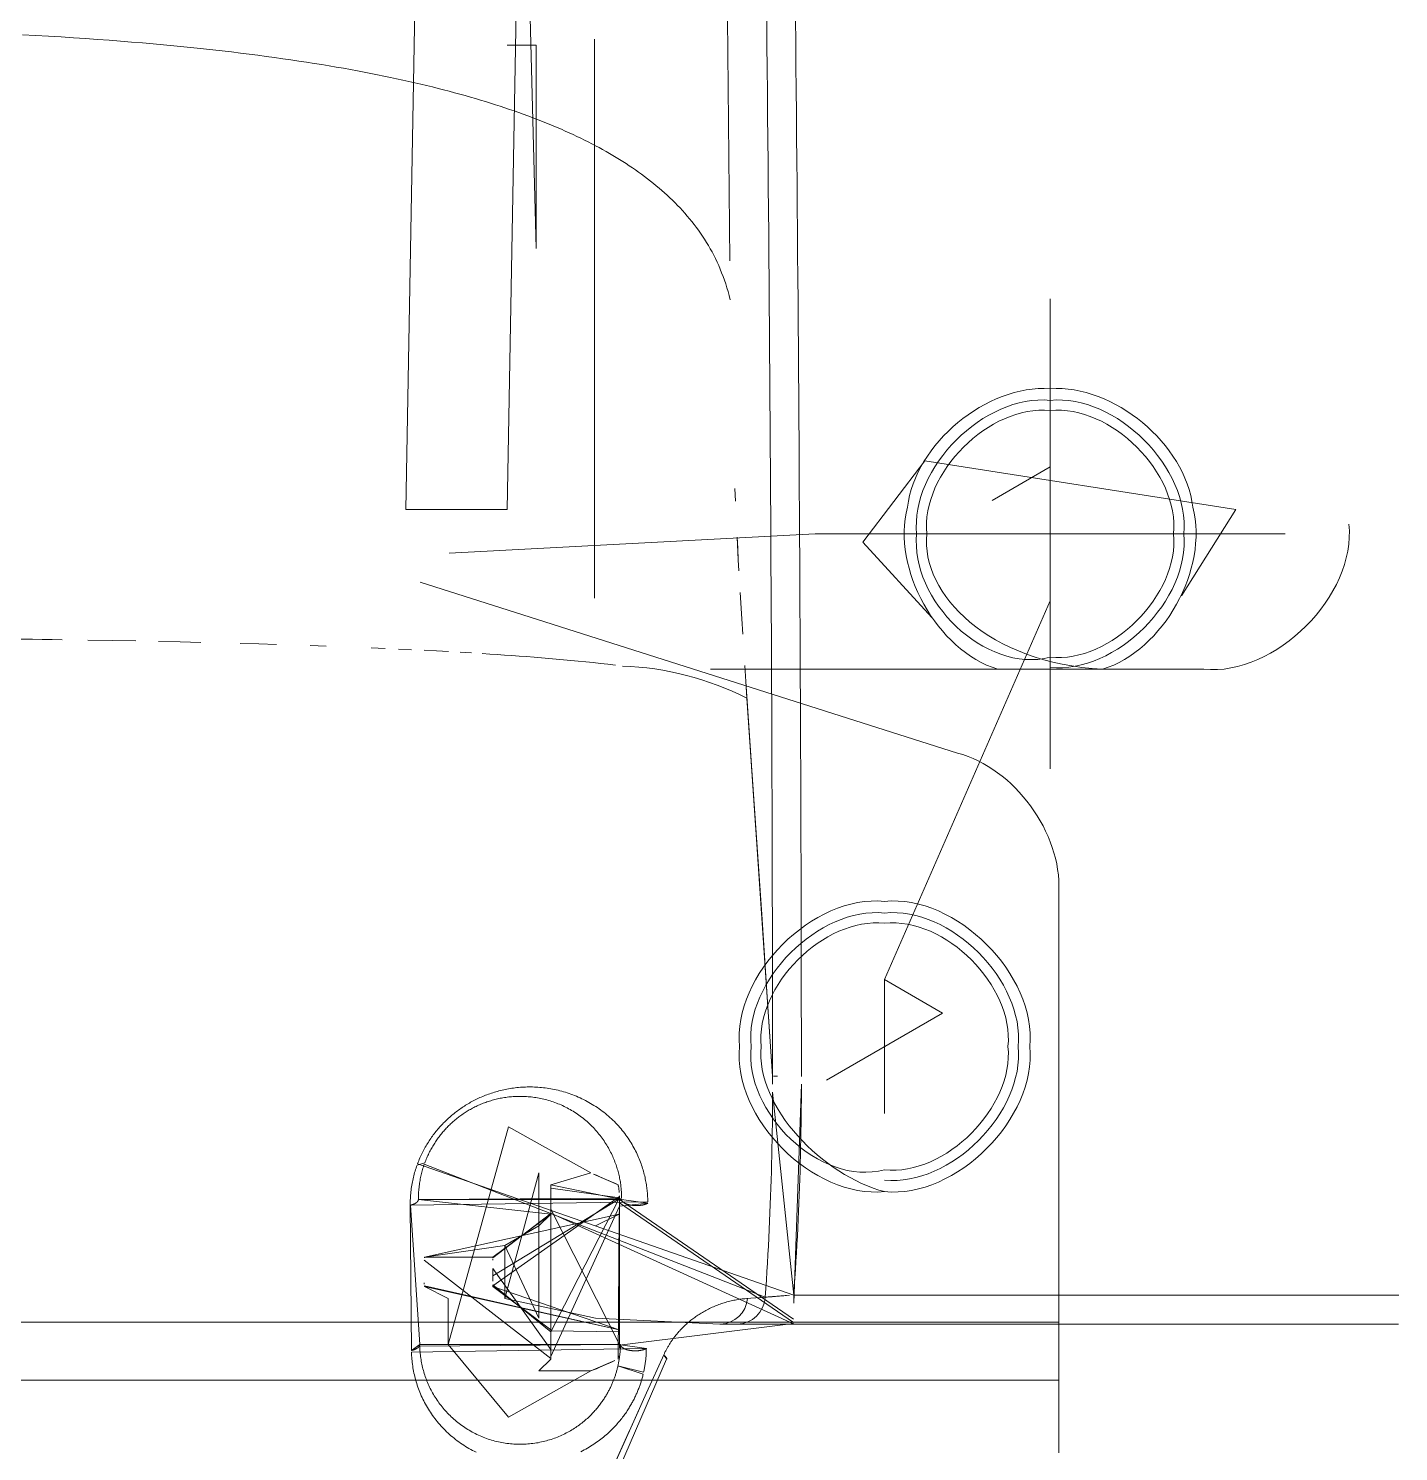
# Model space of a CAD drawing. Header units: millimetres. Extents: x 521 to 148073, y -17811 to 32040.
# Drawn here: x 66013.9 to 66062.9, y 20446.2 to 20497.1 of the extents above; entities that cross this region are included whole.
import ezdxf

# ---------------------------------------------------------------- set-up
doc = ezdxf.new("R2010")
doc.units = ezdxf.units.MM
doc.layers.add('Datové rozvody', color=6, linetype='Continuous')
doc.layers.add('PDF_Geometrie', color=7, linetype='Continuous', true_color=0xbdbdbd)

# ---------------------------------------------------------------- blocks, each defined once
blk = doc.blocks.new('projektor')
at = {"layer": 'PDF_Geometrie', "lineweight": 13}
for points in [[(86098.853, 15132.069), (86098.853, 15110.983)], [(86099.871, 15132.062), (86099.871, 15108.41), (86099.658, 15104.08), (86098.97, 15100.91)], [(86072.328, 15119.921), (86072.328, 15128.115), (86072.328, 15111.728), (86072.997, 15098.977)], [(86075.246, 15115.792), (86072.612, 15113.395), (86069.779, 15115.553), (86071.475, 15126.397), (86074.485, 15124.495)], [(86077.043, 15108.082), (86077.043, 15125.277)], [(86072.328, 15119.921), (86064.134, 15119.921), (86080.52, 15119.921)], [(86071.159, 15117.897), (86069.991, 15119.921), (86074.664, 15119.921), (86087.857, 15114.151), (86092.529, 15114.151)], [(86084.787, 15120.22), (86104.355, 15120.22)], [(86099.803, 15120.22), (86099.803, 15077.735), (86099.803, 15033.227)], [(86101.825, 15120.22), (86101.825, 15033.227)], [(86079.968, 15116.696), (86074.008, 15097.966)], [(86087.857, 15114.151), (86089.025, 15116.174), (86091.361, 15112.127)], [(86095.646, 15104.909), (86095.521, 15104.909), (86099.698, 15110.981)], [(86095.752, 15104.908), (86095.646, 15104.909), (86099.809, 15110.98)], [(86099.841, 15110.98), (86099.854, 15110.979), (86095.997, 15102.515), (86101.055, 15102.515)], [(86100.629, 15104.909), (86100.604, 15104.909), (86099.841, 15110.98)], [(86098.911, 15110.227), (86098.922, 15110.093)], [(86098.929, 15110.005), (86098.931, 15109.988), (86098.977, 15109.329), (86098.981, 15109.282), (86098.985, 15109.234), (86098.99, 15109.187), (86098.997, 15109.139), (86099.003, 15109.091), (86099.01, 15109.043), (86099.019, 15108.994), (86099.028, 15108.946), (86099.037, 15108.898), (86099.047, 15108.85), (86099.058, 15108.801), (86099.07, 15108.752), (86099.082, 15108.704), (86099.096, 15108.656), (86099.109, 15108.608), (86099.123, 15108.559), (86099.138, 15108.511), (86099.154, 15108.464), (86099.171, 15108.416), (86099.188, 15108.37), (86099.205, 15108.323), (86099.223, 15108.277), (86099.241, 15108.231), (86099.262, 15108.187), (86099.281, 15108.141), (86099.302, 15108.096), (86099.323, 15108.052), (86099.345, 15108.009), (86099.366, 15107.966), (86099.389, 15107.923), (86099.411, 15107.881), (86099.435, 15107.841), (86099.458, 15107.8), (86099.483, 15107.76), (86099.507, 15107.721), (86099.531, 15107.683), (86099.555, 15107.645), (86099.58, 15107.608), (86099.606, 15107.571), (86099.631, 15107.536), (86099.657, 15107.501), (86099.682, 15107.466), (86099.708, 15107.433), (86099.734, 15107.4), (86099.76, 15107.368), (86099.786, 15107.336), (86099.812, 15107.306), (86099.838, 15107.275), (86099.864, 15107.246), (86099.891, 15107.217), (86099.916, 15107.189), (86099.943, 15107.161), (86099.969, 15107.134), (86099.996, 15107.107), (86100.022, 15107.082), (86100.049, 15107.056), (86100.075, 15107.031), (86100.101, 15107.008), (86100.127, 15106.983), (86100.154, 15106.96), (86100.18, 15106.937), (86100.207, 15106.915), (86100.233, 15106.894), (86100.258, 15106.872), (86100.284, 15106.852), (86100.31, 15106.833), (86100.336, 15106.812), (86100.361, 15106.794), (86100.386, 15106.775), (86100.412, 15106.757), (86100.437, 15106.739), (86100.463, 15106.722), (86100.487, 15106.705), (86100.512, 15106.689), (86100.537, 15106.673), (86100.561, 15106.658), (86100.585, 15106.642), (86100.61, 15106.627), (86100.634, 15106.613), (86100.658, 15106.599), (86100.682, 15106.584), (86100.707, 15106.571), (86100.731, 15106.558), (86100.754, 15106.545), (86100.779, 15106.533), (86100.803, 15106.52), (86100.826, 15106.508), (86100.85, 15106.496), (86100.874, 15106.485), (86100.897, 15106.474), (86100.92, 15106.462)], [(86078.054, 15109.351), (86082.646, 15109.667)], [(86051.928, 15108.655), (86062.816, 15108.756)], [(86054.93, 15084.101), (86054.955, 15084.561), (86054.981, 15085.012), (86055.008, 15085.451), (86055.035, 15085.882), (86055.064, 15086.303), (86055.093, 15086.716), (86055.122, 15087.121), (86055.153, 15087.517), (86055.184, 15087.905), (86055.217, 15088.285), (86055.249, 15088.657), (86055.282, 15089.023), (86055.317, 15089.38), (86055.351, 15089.731), (86055.386, 15090.073), (86055.422, 15090.411), (86055.457, 15090.742), (86055.495, 15091.065), (86055.531, 15091.384), (86055.569, 15091.697), (86055.607, 15092.003), (86055.646, 15092.304), (86055.685, 15092.6), (86055.725, 15092.89), (86055.765, 15093.176), (86055.805, 15093.457), (86055.847, 15093.732), (86055.888, 15094.003), (86055.93, 15094.269), (86055.973, 15094.531), (86056.015, 15094.788), (86056.058, 15095.041), (86056.101, 15095.29), (86056.146, 15095.534), (86056.19, 15095.775), (86056.235, 15096.012), (86056.279, 15096.245), (86056.325, 15096.475), (86056.37, 15096.701), (86056.418, 15096.924), (86056.463, 15097.142), (86056.51, 15097.358), (86056.558, 15097.571), (86056.605, 15097.78), (86056.654, 15097.987), (86056.703, 15098.189), (86056.751, 15098.389), (86056.8, 15098.587), (86056.85, 15098.781), (86056.9, 15098.973), (86056.95, 15099.163), (86057.001, 15099.349), (86057.052, 15099.533), (86057.104, 15099.714), (86057.156, 15099.893), (86057.209, 15100.07), (86057.261, 15100.244), (86057.314, 15100.416), (86057.368, 15100.586), (86057.423, 15100.753), (86057.477, 15100.918), (86057.531, 15101.081), (86057.587, 15101.242), (86057.642, 15101.4), (86057.698, 15101.557), (86057.755, 15101.713), (86057.813, 15101.865), (86057.87, 15102.016), (86057.928, 15102.165), (86057.987, 15102.312), (86058.046, 15102.457), (86058.106, 15102.601), (86058.166, 15102.743), (86058.226, 15102.884), (86058.287, 15103.022), (86058.349, 15103.159), (86058.412, 15103.295), (86058.475, 15103.428), (86058.538, 15103.56), (86058.602, 15103.69), (86058.667, 15103.82), (86058.732, 15103.947), (86058.798, 15104.073), (86058.865, 15104.197), (86058.932, 15104.32), (86059.001, 15104.442), (86059.069, 15104.561), (86059.137, 15104.68), (86059.208, 15104.797), (86059.279, 15104.913), (86059.35, 15105.027), (86059.423, 15105.14), (86059.495, 15105.251), (86059.569, 15105.361), (86059.643, 15105.47), (86059.719, 15105.576), (86059.795, 15105.682), (86059.872, 15105.787), (86059.951, 15105.89), (86060.029, 15105.991), (86060.11, 15106.092), (86060.191, 15106.192), (86060.273, 15106.289), (86060.357, 15106.385), (86060.441, 15106.481), (86060.526, 15106.574), (86060.612, 15106.667), (86060.699, 15106.757), (86060.789, 15106.847), (86060.878, 15106.935), (86060.969, 15107.022), (86061.061, 15107.106), (86061.155, 15107.191), (86061.25, 15107.272), (86061.346, 15107.353), (86061.443, 15107.432), (86061.542, 15107.51), (86061.642, 15107.585), (86061.744, 15107.66), (86061.847, 15107.733), (86061.952, 15107.804), (86062.059, 15107.873), (86062.167, 15107.941), (86062.276, 15108.008), (86062.388, 15108.073), (86062.502, 15108.135), (86062.617, 15108.196), (86062.734, 15108.255), (86062.853, 15108.312), (86062.974, 15108.368), (86063.097, 15108.421), (86063.223, 15108.471), (86063.351, 15108.52), (86063.48, 15108.567), (86063.612, 15108.612), (86063.746, 15108.655), (86063.883, 15108.694), (86064.022, 15108.732), (86064.164, 15108.766)], [(86070.749, 15108.932), (86071.184, 15108.952)], [(86101.09, 15106.554), (86124.852, 15096.263), (86123.688, 15096.241), (86122.547, 15096.749), (86120.878, 15097.493), (86119.256, 15098.218), (86117.679, 15098.922), (86114.687, 15100.263), (86113.296, 15100.888), (86111.576, 15101.661), (86110.39, 15102.195), (86110.012, 15102.365), (86102.89, 15105.575), (86108.252, 15103.157), (86103.555, 15105.276), (86107.288, 15103.592), (86106.982, 15103.73), (86105.017, 15104.616), (86105.278, 15104.498)], [(86100.92, 15106.462), (86102.266, 15105.857), (86104.262, 15104.957)], [(86095.859, 15102.516), (86095.936, 15102.516), (86100.994, 15102.516), (86095.752, 15104.908), (86095.654, 15105.895)], [(86104.314, 15103.565), (86104.284, 15103.623), (86104.254, 15103.681), (86104.222, 15103.738), (86104.19, 15103.795), (86104.158, 15103.85), (86104.125, 15103.905), (86104.091, 15103.958), (86104.057, 15104.011), (86104.022, 15104.063), (86103.987, 15104.114), (86103.951, 15104.163), (86103.915, 15104.213), (86103.878, 15104.261), (86103.84, 15104.308), (86103.804, 15104.355), (86103.765, 15104.399), (86103.728, 15104.444), (86103.689, 15104.488), (86103.651, 15104.531), (86103.612, 15104.572), (86103.572, 15104.613), (86103.533, 15104.653), (86103.494, 15104.691), (86103.455, 15104.729), (86103.417, 15104.766), (86103.378, 15104.801), (86103.34, 15104.835), (86103.301, 15104.868), (86103.264, 15104.9), (86103.226, 15104.931), (86103.188, 15104.962), (86103.151, 15104.991), (86103.114, 15105.02), (86103.077, 15105.047), (86103.04, 15105.075), (86103.003, 15105.1), (86102.968, 15105.126), (86102.932, 15105.151), (86102.895, 15105.175), (86102.86, 15105.198), (86102.825, 15105.221), (86102.79, 15105.243), (86102.755, 15105.264), (86102.719, 15105.285), (86102.685, 15105.306), (86102.651, 15105.325), (86102.616, 15105.344), (86102.582, 15105.363), (86102.548, 15105.381), (86102.513, 15105.399), (86102.48, 15105.417), (86102.446, 15105.433), (86102.412, 15105.449), (86102.379, 15105.465), (86102.346, 15105.481), (86102.312, 15105.496), (86102.28, 15105.511), (86102.246, 15105.525), (86102.212, 15105.54), (86102.18, 15105.553), (86102.146, 15105.566), (86102.113, 15105.579), (86102.081, 15105.592), (86102.047, 15105.604), (86102.015, 15105.616), (86101.981, 15105.627), (86101.947, 15105.638), (86101.914, 15105.65), (86101.881, 15105.661), (86101.848, 15105.671), (86101.815, 15105.681), (86101.781, 15105.691), (86101.748, 15105.7), (86101.713, 15105.71), (86101.68, 15105.719), (86101.646, 15105.728), (86101.612, 15105.736), (86101.327, 15104.856), (86101.297, 15104.862), (86101.267, 15104.869), (86101.236, 15104.875), (86101.206, 15104.881), (86101.175, 15104.887), (86101.144, 15104.893), (86101.113, 15104.898), (86101.081, 15104.903), (86101.05, 15104.907), (86101.018, 15104.912), (86100.985, 15104.916), (86100.953, 15104.92), (86100.92, 15104.923), (86100.887, 15104.927), (86100.854, 15104.93), (86100.82, 15104.932), (86100.786, 15104.935), (86100.753, 15104.937), (86100.719, 15104.94), (86100.683, 15104.941), (86100.649, 15104.942), (86100.614, 15104.943), (86100.579, 15104.944), (86100.631, 15097.949), (86100.682, 15097.951), (86100.735, 15097.953), (86100.788, 15097.956), (86100.841, 15097.96), (86100.893, 15097.965), (86100.946, 15097.971), (86101, 15097.977), (86101.053, 15097.985), (86101.106, 15097.994), (86101.16, 15098.002), (86101.213, 15098.012), (86101.267, 15098.023), (86101.32, 15098.034), (86101.374, 15098.048), (86101.428, 15098.061), (86101.481, 15098.075), (86101.534, 15098.09), (86101.588, 15098.107), (86101.642, 15098.124), (86101.694, 15098.141), (86101.748, 15098.161), (86101.8, 15098.18), (86101.853, 15098.201), (86101.906, 15098.223), (86101.958, 15098.245), (86102.009, 15098.268), (86102.061, 15098.293), (86102.113, 15098.317), (86102.164, 15098.344), (86102.215, 15098.371), (86102.266, 15098.399), (86102.316, 15098.427), (86102.365, 15098.457), (86102.416, 15098.488), (86102.464, 15098.519), (86102.512, 15098.551), (86102.561, 15098.585), (86102.609, 15098.618), (86102.656, 15098.654), (86102.703, 15098.69), (86102.749, 15098.726), (86102.795, 15098.764), (86102.841, 15098.801), (86102.885, 15098.841), (86102.929, 15098.881), (86102.972, 15098.921), (86103.014, 15098.963), (86103.057, 15099.005), (86103.098, 15099.049), (86103.139, 15099.092), (86103.179, 15099.137), (86103.218, 15099.182), (86103.257, 15099.228), (86103.295, 15099.274), (86103.332, 15099.322), (86103.368, 15099.37), (86103.403, 15099.419), (86103.438, 15099.469), (86103.472, 15099.519), (86103.505, 15099.569), (86103.537, 15099.621), (86103.569, 15099.673), (86103.599, 15099.725), (86103.628, 15099.778), (86103.656, 15099.832), (86103.685, 15099.886), (86103.712, 15099.941), (86103.738, 15099.996), (86103.762, 15100.052), (86103.786, 15100.108), (86103.809, 15100.164), (86103.831, 15100.22), (86103.852, 15100.278), (86103.872, 15100.335), (86103.891, 15100.393), (86103.909, 15100.452), (86103.926, 15100.51), (86103.942, 15100.569), (86103.956, 15100.628), (86103.97, 15100.688), (86103.983, 15100.748), (86103.995, 15100.808), (86104.006, 15100.868), (86104.015, 15100.928), (86104.024, 15100.989), (86104.031, 15101.05), (86104.038, 15101.11), (86104.043, 15101.171), (86104.048, 15101.231), (86104.051, 15101.292), (86104.053, 15101.353), (86104.055, 15101.413), (86104.055, 15101.474), (86104.054, 15101.535), (86104.051, 15101.595), (86104.049, 15101.655), (86104.044, 15101.716), (86104.039, 15101.776), (86104.033, 15101.836), (86104.026, 15101.895), (86104.017, 15101.955), (86104.008, 15102.014), (86103.999, 15102.073), (86103.987, 15102.131), (86103.975, 15102.189), (86103.962, 15102.247), (86103.948, 15102.305), (86103.933, 15102.362), (86103.917, 15102.418), (86103.901, 15102.475), (86103.883, 15102.53), (86103.865, 15102.586), (86103.845, 15102.64), (86103.825, 15102.694), (86103.804, 15102.747), (86103.782, 15102.8), (86103.76, 15102.853), (86103.736, 15102.905), (86103.712, 15102.956), (86103.687, 15103.007), (86103.662, 15103.057), (86103.636, 15103.105), (86103.61, 15103.154), (86103.582, 15103.202), (86103.555, 15103.249), (86103.526, 15103.295), (86103.497, 15103.34), (86103.468, 15103.385), (86103.438, 15103.429), (86103.407, 15103.473), (86103.377, 15103.515), (86103.346, 15103.557), (86103.314, 15103.598), (86103.282, 15103.637), (86103.249, 15103.677), (86103.217, 15103.716), (86103.184, 15103.753), (86103.151, 15103.79), (86103.118, 15103.827), (86103.085, 15103.862), (86103.051, 15103.897), (86103.017, 15103.93), (86102.983, 15103.964), (86102.95, 15103.996), (86102.916, 15104.026), (86102.883, 15104.056), (86102.851, 15104.085), (86102.817, 15104.114), (86102.785, 15104.14), (86102.752, 15104.166), (86102.72, 15104.193), (86102.687, 15104.217), (86102.656, 15104.242), (86102.624, 15104.265), (86102.592, 15104.288), (86102.561, 15104.311), (86102.529, 15104.332), (86102.499, 15104.353), (86102.468, 15104.373), (86102.437, 15104.393), (86102.407, 15104.413), (86102.376, 15104.431), (86102.346, 15104.449), (86102.315, 15104.466), (86102.285, 15104.484), (86102.256, 15104.501), (86102.226, 15104.517), (86102.197, 15104.533), (86102.168, 15104.549), (86102.137, 15104.563), (86102.108, 15104.578), (86102.08, 15104.593), (86102.05, 15104.606), (86102.021, 15104.62), (86101.993, 15104.633), (86101.963, 15104.646), (86101.935, 15104.658), (86101.906, 15104.67), (86101.877, 15104.682), (86101.849, 15104.693), (86101.82, 15104.706), (86101.791, 15104.716), (86101.763, 15104.727), (86101.734, 15104.737), (86101.705, 15104.747), (86101.677, 15104.757), (86101.647, 15104.767), (86101.619, 15104.776), (86101.59, 15104.785), (86101.561, 15104.794), (86101.532, 15104.802), (86101.503, 15104.81), (86101.474, 15104.818), (86101.445, 15104.827), (86101.416, 15104.835), (86101.386, 15104.842), (86101.356, 15104.849), (86101.327, 15104.856), (86101.543, 15105.751), (86101.508, 15105.759), (86101.473, 15105.767), (86101.438, 15105.774), (86101.402, 15105.781), (86101.367, 15105.787), (86101.331, 15105.793), (86101.294, 15105.799), (86101.258, 15105.804), (86101.221, 15105.809), (86101.184, 15105.814), (86101.146, 15105.819), (86101.109, 15105.824), (86101.071, 15105.828), (86101.033, 15105.832), (86100.994, 15105.835), (86100.956, 15105.838), (86100.916, 15105.84), (86100.877, 15105.842), (86100.837, 15105.844), (86100.797, 15105.845), (86100.757, 15105.846), (86100.717, 15105.847), (86100.846, 15097.662), (86100.905, 15097.664), (86100.965, 15097.666), (86101.025, 15097.67), (86101.085, 15097.675), (86101.146, 15097.68), (86101.207, 15097.688), (86101.267, 15097.695), (86101.328, 15097.703), (86101.389, 15097.713), (86101.45, 15097.723), (86101.511, 15097.734), (86101.573, 15097.748), (86101.634, 15097.761), (86101.695, 15097.775), (86101.756, 15097.79), (86101.817, 15097.808), (86101.878, 15097.825), (86101.939, 15097.843), (86102, 15097.864), (86102.06, 15097.884), (86102.121, 15097.905), (86102.181, 15097.929), (86102.242, 15097.952), (86102.302, 15097.977), (86102.361, 15098.003), (86102.421, 15098.03), (86102.48, 15098.059), (86102.538, 15098.087), (86102.597, 15098.118), (86102.656, 15098.149), (86102.713, 15098.181), (86102.771, 15098.214), (86102.828, 15098.249), (86102.884, 15098.285), (86102.94, 15098.321), (86102.996, 15098.359), (86103.051, 15098.397), (86103.106, 15098.436), (86103.159, 15098.477), (86103.212, 15098.519), (86103.265, 15098.561), (86103.318, 15098.605), (86103.369, 15098.649), (86103.42, 15098.695), (86103.47, 15098.741), (86103.52, 15098.788), (86103.569, 15098.837), (86103.616, 15098.886), (86103.664, 15098.936), (86103.71, 15098.987), (86103.756, 15099.038), (86103.8, 15099.091), (86103.845, 15099.145), (86103.888, 15099.199), (86103.93, 15099.254), (86103.972, 15099.311), (86104.012, 15099.367), (86104.051, 15099.425), (86104.09, 15099.483), (86104.127, 15099.542), (86104.164, 15099.602), (86104.2, 15099.663), (86104.234, 15099.724), (86104.268, 15099.786), (86104.3, 15099.848), (86104.332, 15099.911)], [(86076.841, 15104.246), (86076.871, 15104.509), (86076.9, 15104.766)], [(86097.539, 15100.499), (86097.539, 15098.113), (86097.129, 15100.91), (86096.442, 15102.103), (86096.031, 15102.513), (86095.521, 15097.903), (86095.521, 15104.985), (86095.011, 15102.513), (86094.6, 15103.909)], [(86098.97, 15098.934), (86098.559, 15098.113), (86100.068, 15104.901), (86098.559, 15100.499), (86100.068, 15102.513), (86095.011, 15102.513)], [(86100.166, 15104.906), (86100.138, 15104.905), (86100.097, 15102.515), (86095.039, 15102.515)], [(86100.12, 15104.904), (86100.11, 15104.904), (86095.396, 15104.907)], [(86098.542, 15100.498), (86098.535, 15100.498), (86095.421, 15104.908)], [(86098.368, 15100.496), (86098.184, 15100.495), (86095.496, 15104.909)], [(86100.604, 15104.909), (86100.579, 15104.909), (86095.859, 15102.516)], [(86100.654, 15104.908), (86100.629, 15104.909), (86095.893, 15104.907)], [(86095.961, 15104.905), (86095.933, 15104.906), (86100.654, 15104.908)], [(86095.999, 15104.904), (86095.989, 15104.904), (86100.703, 15104.907)], [(86096.031, 15104.901), (86096.03, 15104.901), (86096.03, 15104.901), (86096.027, 15104.902), (86096.027, 15104.902), (86096.024, 15104.902), (86096.022, 15104.902), (86096.02, 15104.902), (86096.018, 15104.903), (86096.014, 15104.903), (86096.011, 15104.903), (86096.007, 15104.903), (86101.088, 15104.862), (86101.087, 15104.863), (86101.085, 15104.863), (86101.085, 15104.863), (86101.082, 15104.864), (86101.08, 15104.864), (86101.078, 15104.865), (86101.076, 15104.866), (86101.072, 15104.866), (86101.068, 15104.867), (86101.065, 15104.868), (86101.061, 15104.869), (86101.057, 15104.869), (86101.052, 15104.87)], [(86096.442, 15104.08), (86096.031, 15104.901), (86097.539, 15098.113)], [(86100.101, 15104.904), (86100.092, 15104.903), (86100.088, 15104.903), (86100.085, 15104.903), (86100.082, 15104.903), (86100.079, 15104.902), (86100.077, 15104.902), (86100.075, 15104.902), (86100.073, 15104.902), (86100.071, 15104.902), (86100.071, 15104.901), (86100.069, 15104.901), (86100.068, 15104.901), (86098.531, 15098.11), (86098.535, 15098.11), (86098.539, 15098.11), (86098.542, 15098.111), (86098.545, 15098.111), (86098.549, 15098.111), (86098.551, 15098.111), (86098.553, 15098.111), (86098.555, 15098.112), (86098.557, 15098.112), (86098.558, 15098.112), (86098.558, 15098.112), (86098.559, 15098.112), (86098.559, 15098.113)], [(86100.579, 15104.909), (86100.579, 15104.944), (86100.579, 15097.948)], [(86055.086, 15104.035), (86074.568, 15104.035)], [(86101.499, 15103.909), (86103.108, 15101.038), (86100.578, 15098.934), (86092.99, 15101.038), (86094.6, 15103.909)], [(86101.499, 15103.909), (86101.499, 15102.103)], [(86098.559, 15100.499), (86098.558, 15100.499), (86098.558, 15100.499), (86098.557, 15100.499), (86098.555, 15100.499), (86098.553, 15100.498), (86098.551, 15100.498), (86098.549, 15100.498), (86098.542, 15100.498), (86100.069, 15102.513), (86100.07, 15102.513), (86100.071, 15102.514), (86100.071, 15102.514), (86100.073, 15102.514), (86100.075, 15102.514), (86100.077, 15102.514), (86100.08, 15102.514), (86100.083, 15102.514), (86100.089, 15102.514), (86095.012, 15102.513), (86095.013, 15102.514), (86095.013, 15102.514), (86095.015, 15102.514), (86095.017, 15102.514), (86095.019, 15102.514), (86095.022, 15102.514), (86095.025, 15102.514), (86095.032, 15102.514)], [(86100.097, 15102.515), (86100.111, 15102.515), (86095.053, 15102.515)], [(86098.522, 15100.498), (86098.499, 15100.497), (86100.135, 15102.515), (86095.077, 15102.515)], [(86100.187, 15102.516), (86100.292, 15102.517), (86095.234, 15102.517)], [(86100.292, 15102.517), (86100.494, 15102.517), (86095.436, 15102.517)], [(86095.936, 15102.516), (86095.977, 15102.515), (86101.034, 15102.515)], [(86095.997, 15102.515), (86096.006, 15102.515), (86101.064, 15102.515), (86097.641, 15098.108)], [(86097.565, 15100.498), (86097.557, 15100.498), (86096.013, 15102.514), (86101.071, 15102.514)], [(86097.557, 15100.498), (86097.551, 15100.498), (86096.019, 15102.514), (86101.077, 15102.514)], [(86097.551, 15100.498), (86097.539, 15100.499), (86096.031, 15102.513), (86101.089, 15102.513)], [(86101.499, 15102.103), (86101.089, 15102.513), (86096.031, 15102.513), (86097.539, 15100.499)], [(86098.184, 15100.495), (86097.927, 15100.495), (86100.75, 15102.517)], [(86055.295, 15102.012), (86062.376, 15102.012), (86043.156, 15101.506), (86071.48, 15101.001)], [(86055.295, 15102.012), (86055.295, 15101.001)], [(86071.48, 15097.461), (86071.48, 15101.001)], [(86097.641, 15100.496), (86097.6, 15100.497)], [(86076.452, 15099.356), (86076.475, 15099.747)], [(86076.383, 15098.108), (86076.406, 15098.537), (86076.429, 15098.952)], [(86098.97, 15098.934), (86100.579, 15098.934)], [(86098.433, 15098.107), (86098.45, 15098.107)], [(86098.45, 15098.107), (86098.48, 15098.108)], [(86046.191, 15097.966), (86043.662, 15097.966), (86071.48, 15097.461)], [(86076.34, 15097.209), (86076.362, 15097.666)], [(86100.786, 15097.661), (86100.783, 15097.673), (86100.78, 15097.684), (86100.777, 15097.697), (86100.773, 15097.708), (86100.77, 15097.719), (86100.767, 15097.73), (86100.763, 15097.74), (86100.759, 15097.752), (86100.755, 15097.762), (86100.752, 15097.772), (86100.748, 15097.782), (86100.743, 15097.792), (86100.738, 15097.801), (86100.734, 15097.811), (86100.73, 15097.82), (86100.725, 15097.829), (86100.72, 15097.837), (86100.716, 15097.845), (86100.711, 15097.853), (86100.706, 15097.86), (86100.7, 15097.869), (86100.695, 15097.876), (86100.69, 15097.882), (86100.684, 15097.888), (86100.679, 15097.894), (86100.673, 15097.9), (86100.667, 15097.906), (86100.662, 15097.911), (86100.656, 15097.915), (86100.65, 15097.92), (86100.645, 15097.925), (86100.639, 15097.929), (86100.633, 15097.932), (86100.627, 15097.935), (86100.62, 15097.938), (86100.615, 15097.941), (86100.609, 15097.943), (86100.603, 15097.944), (86100.597, 15097.946), (86100.59, 15097.947), (86100.585, 15097.948), (86100.579, 15097.948), (86095.722, 15097.628), (86095.719, 15097.64), (86095.717, 15097.652), (86095.713, 15097.663), (86095.71, 15097.674), (86095.707, 15097.685), (86095.703, 15097.696), (86095.699, 15097.707), (86095.696, 15097.717), (86095.691, 15097.727), (86095.687, 15097.737), (86095.683, 15097.748), (86095.679, 15097.757), (86095.675, 15097.766), (86095.67, 15097.775), (86095.666, 15097.783), (86095.661, 15097.792), (86095.656, 15097.8), (86095.651, 15097.809), (86095.646, 15097.816), (86095.64, 15097.823), (86095.635, 15097.83), (86095.63, 15097.837), (86095.626, 15097.843), (86095.62, 15097.849), (86095.614, 15097.855), (86095.609, 15097.86), (86095.603, 15097.866), (86095.598, 15097.871), (86095.592, 15097.876), (86095.586, 15097.88), (86095.58, 15097.884), (86095.574, 15097.887), (86095.569, 15097.89), (86095.563, 15097.893), (86095.557, 15097.895), (86095.551, 15097.897), (86095.544, 15097.899), (86095.539, 15097.901), (86095.533, 15097.902), (86095.527, 15097.902), (86095.521, 15097.903)], [(86095.725, 15097.616), (86100.786, 15097.661), (86100.579, 15097.948)], [(86076.297, 15096.252), (86076.319, 15096.738)], [(86076.217, 15094.133), (86076.236, 15094.691)], [(86076.142, 15091.69), (86076.16, 15092.335), (86076.179, 15092.956)], [(86076.073, 15088.841), (86076.09, 15089.597), (86076.107, 15090.323)], [(86076.028, 15086.376), (86076.043, 15087.233), (86076.057, 15088.054)]]:
    blk.add_lwpolyline(points, dxfattribs=at)
for points in [[(86098.853, 15110.983), (86099.137, 15110.982), (86091.506, 15111.252), (86091.778, 15111.251), (86092.052, 15111.25), (86092.325, 15111.246), (86092.599, 15111.244), (86092.873, 15111.24), (86093.147, 15111.236), (86093.423, 15111.231), (86093.699, 15111.225), (86093.976, 15111.219), (86094.253, 15111.212), (86094.532, 15111.204), (86094.811, 15111.195), (86095.092, 15111.185), (86095.374, 15111.174), (86095.656, 15111.164), (86095.941, 15111.152), (86096.226, 15111.139), (86096.513, 15111.125), (86096.801, 15111.11), (86097.091, 15111.095), (86097.381, 15111.079), (86097.674, 15111.061), (86097.967, 15111.043), (86098.261, 15111.024), (86098.557, 15111.003), (86098.853, 15110.983), (86091.778, 15110.249), (86092.054, 15110.248), (86092.33, 15110.246), (86092.606, 15110.243), (86092.884, 15110.239), (86093.161, 15110.235), (86093.439, 15110.231), (86093.718, 15110.225), (86093.999, 15110.219), (86094.278, 15110.212), (86094.56, 15110.205), (86094.843, 15110.197), (86095.126, 15110.187), (86095.412, 15110.177), (86095.697, 15110.166), (86095.985, 15110.154), (86096.274, 15110.142), (86096.564, 15110.129), (86096.856, 15110.114), (86097.148, 15110.099), (86097.442, 15110.083), (86097.739, 15110.065), (86098.035, 15110.048), (86098.332, 15110.029), (86098.631, 15110.008), (86098.931, 15109.988), (86094.295, 15098.107), (86094.34, 15098.091), (86094.386, 15098.076), (86094.431, 15098.062), (86094.478, 15098.048), (86094.523, 15098.034), (86094.57, 15098.022), (86094.618, 15098.01), (86094.665, 15097.998), (86094.713, 15097.988), (86094.761, 15097.976), (86094.809, 15097.967), (86094.859, 15097.958), (86094.908, 15097.95), (86094.957, 15097.942), (86095.007, 15097.935), (86095.057, 15097.929), (86095.108, 15097.923), (86095.159, 15097.917), (86095.21, 15097.913), (86095.261, 15097.909), (86095.312, 15097.907), (86095.364, 15097.905), (86095.417, 15097.903), (86095.469, 15097.903), (86095.521, 15097.903), (86095.482, 15104.985), (86095.444, 15104.985), (86095.405, 15104.984), (86095.366, 15104.983), (86095.327, 15104.982), (86095.287, 15104.98), (86095.247, 15104.977), (86095.207, 15104.974), (86095.165, 15104.971), (86095.125, 15104.967), (86095.083, 15104.963), (86095.041, 15104.958), (86094.999, 15104.952), (86094.956, 15104.946), (86094.913, 15104.94), (86094.87, 15104.931), (86094.825, 15104.924), (86094.781, 15104.915), (86094.736, 15104.906), (86094.691, 15104.896), (86094.646, 15104.886), (86094.6, 15104.873), (86094.552, 15104.861), (86094.506, 15104.849), (86094.459, 15104.835), (86094.412, 15104.82), (86094.364, 15104.805), (86094.316, 15104.789), (86094.268, 15104.772), (86094.219, 15104.753), (86094.17, 15104.735), (86094.122, 15104.715), (86094.073, 15104.694), (86094.024, 15104.673), (86093.974, 15104.651), (86093.925, 15104.627), (86093.875, 15104.603), (86093.826, 15104.577), (86093.777, 15104.551), (86093.727, 15104.523), (86093.678, 15104.495), (86093.63, 15104.465), (86093.58, 15104.435), (86093.532, 15104.404), (86093.483, 15104.372), (86093.435, 15104.338), (86093.387, 15104.305), (86093.339, 15104.269), (86093.293, 15104.234), (86093.246, 15104.196), (86093.2, 15104.158), (86093.154, 15104.12), (86093.108, 15104.08), (86093.064, 15104.039), (86093.02, 15103.999), (86092.977, 15103.956), (86092.935, 15103.913), (86092.892, 15103.869), (86092.851, 15103.825), (86092.811, 15103.78), (86092.771, 15103.734), (86092.733, 15103.687), (86092.694, 15103.64), (86092.656, 15103.592), (86092.62, 15103.544), (86092.585, 15103.495), (86092.55, 15103.445), (86092.516, 15103.395), (86092.483, 15103.344), (86092.451, 15103.294), (86092.421, 15103.243), (86092.39, 15103.191), (86092.361, 15103.138), (86092.333, 15103.085), (86092.306, 15103.032), (86092.28, 15102.979), (86092.254, 15102.926), (86092.23, 15102.872), (86092.207, 15102.819), (86092.185, 15102.765), (86092.163, 15102.711), (86092.143, 15102.656), (86092.124, 15102.601), (86092.105, 15102.547), (86092.088, 15102.492), (86092.071, 15102.437), (86092.055, 15102.382), (86092.041, 15102.327), (86092.028, 15102.272), (86092.014, 15102.218), (86092.003, 15102.163), (86091.992, 15102.109), (86091.981, 15102.054), (86091.972, 15102), (86091.965, 15101.945), (86091.957, 15101.891), (86091.951, 15101.836), (86091.946, 15101.782), (86091.941, 15101.728), (86091.937, 15101.675), (86091.934, 15101.621), (86091.932, 15101.568), (86091.93, 15101.515), (86091.929, 15101.463), (86091.93, 15101.41), (86091.931, 15101.357), (86091.932, 15101.305), (86091.935, 15101.253), (86091.938, 15101.201), (86091.942, 15101.15), (86091.946, 15101.099), (86091.951, 15101.049), (86091.958, 15100.999), (86091.965, 15100.949), (86091.972, 15100.899), (86091.98, 15100.849), (86091.989, 15100.8), (86091.998, 15100.753), (86092.008, 15100.705), (86092.019, 15100.657), (86092.03, 15100.609), (86092.042, 15100.562), (86092.054, 15100.517), (86092.067, 15100.471), (86092.08, 15100.425), (86092.094, 15100.38), (86092.109, 15100.335), (86092.124, 15100.291), (86092.14, 15100.247), (86092.155, 15100.203), (86092.172, 15100.16), (86092.189, 15100.118), (86092.207, 15100.076), (86092.224, 15100.034), (86092.242, 15099.993), (86092.262, 15099.952), (86092.281, 15099.911), (86092.3, 15099.871), (86092.32, 15099.831), (86092.341, 15099.792), (86092.362, 15099.754), (86092.383, 15099.715), (86092.405, 15099.676), (86092.427, 15099.639), (86092.45, 15099.602), (86092.472, 15099.564), (86092.496, 15099.529), (86092.519, 15099.492), (86092.543, 15099.457), (86092.568, 15099.421), (86092.593, 15099.385), (86092.618, 15099.351), (86092.644, 15099.316), (86092.67, 15099.283), (86092.695, 15099.249), (86092.722, 15099.215), (86092.75, 15099.183), (86092.777, 15099.15), (86092.805, 15099.118), (86092.834, 15099.086), (86092.862, 15099.055), (86092.891, 15099.023), (86092.921, 15098.992), (86092.951, 15098.961), (86092.981, 15098.932), (86093.011, 15098.901), (86093.042, 15098.872), (86093.073, 15098.842), (86093.105, 15098.814), (86093.138, 15098.785), (86093.171, 15098.757), (86093.203, 15098.729), (86093.237, 15098.702), (86093.27, 15098.674), (86093.304, 15098.648), (86093.339, 15098.621), (86093.374, 15098.595), (86093.41, 15098.569), (86093.446, 15098.544), (86093.482, 15098.519), (86093.518, 15098.494), (86093.556, 15098.47), (86093.594, 15098.446), (86093.631, 15098.423), (86093.67, 15098.4), (86093.709, 15098.377), (86093.748, 15098.355), (86093.787, 15098.332), (86093.828, 15098.311), (86093.868, 15098.291), (86093.909, 15098.27), (86093.951, 15098.25), (86093.992, 15098.231), (86094.034, 15098.211), (86094.077, 15098.193), (86094.12, 15098.175), (86094.163, 15098.156), (86094.207, 15098.139), (86094.251, 15098.123), (86094.327, 15097.854), (86094.378, 15097.836), (86094.43, 15097.819), (86094.482, 15097.802), (86094.534, 15097.786), (86094.587, 15097.77), (86094.64, 15097.756), (86094.694, 15097.741), (86094.748, 15097.728), (86094.804, 15097.715), (86094.858, 15097.703), (86094.914, 15097.692), (86094.969, 15097.681), (86095.026, 15097.671), (86095.082, 15097.662), (86095.139, 15097.654), (86095.196, 15097.647), (86095.254, 15097.64), (86095.312, 15097.634), (86095.37, 15097.629), (86095.428, 15097.624), (86095.487, 15097.621), (86095.546, 15097.618), (86095.605, 15097.617), (86095.666, 15097.616), (86095.725, 15097.616), (86095.609, 15105.895), (86095.566, 15105.895), (86095.521, 15105.894), (86095.477, 15105.893), (86095.431, 15105.891), (86095.386, 15105.888), (86095.34, 15105.886), (86095.294, 15105.881), (86095.248, 15105.877), (86095.2, 15105.873), (86095.152, 15105.867), (86095.104, 15105.861), (86095.056, 15105.855), (86095.008, 15105.848), (86094.958, 15105.84), (86094.908, 15105.831), (86094.858, 15105.821), (86094.807, 15105.811), (86094.756, 15105.8), (86094.704, 15105.789), (86094.652, 15105.776), (86094.6, 15105.762), (86094.547, 15105.748), (86094.494, 15105.733), (86094.441, 15105.717), (86094.386, 15105.699), (86094.332, 15105.681), (86094.278, 15105.662), (86094.222, 15105.641), (86094.167, 15105.621), (86094.112, 15105.599), (86094.057, 15105.575), (86094.001, 15105.551), (86093.945, 15105.525), (86093.889, 15105.499), (86093.833, 15105.472), (86093.777, 15105.442), (86093.721, 15105.413), (86093.665, 15105.381), (86093.609, 15105.349), (86093.554, 15105.316), (86093.499, 15105.281), (86093.442, 15105.246), (86093.387, 15105.208), (86093.333, 15105.17), (86093.278, 15105.132), (86093.224, 15105.091), (86093.171, 15105.049), (86093.117, 15105.008), (86093.064, 15104.964), (86093.012, 15104.919), (86092.961, 15104.873), (86092.911, 15104.827), (86092.86, 15104.779), (86092.81, 15104.731), (86092.762, 15104.681), (86092.714, 15104.63), (86092.666, 15104.579), (86092.62, 15104.527), (86092.574, 15104.474), (86092.53, 15104.42), (86092.486, 15104.365), (86092.444, 15104.31), (86092.402, 15104.254), (86092.361, 15104.197), (86092.321, 15104.139), (86092.282, 15104.081), (86092.245, 15104.022), (86092.208, 15103.963), (86092.173, 15103.903), (86092.138, 15103.843), (86092.104, 15103.782), (86092.072, 15103.721), (86092.041, 15103.659), (86092.011, 15103.597), (86091.981, 15103.535), (86091.954, 15103.472), (86091.927, 15103.409), (86091.902, 15103.345), (86091.876, 15103.282), (86091.853, 15103.218), (86091.83, 15103.155), (86091.809, 15103.091), (86091.789, 15103.027), (86091.77, 15102.963), (86091.751, 15102.899), (86091.735, 15102.835), (86091.719, 15102.771), (86091.704, 15102.707), (86091.69, 15102.643), (86091.677, 15102.578), (86091.666, 15102.514), (86091.655, 15102.45), (86091.646, 15102.386), (86091.637, 15102.323), (86091.629, 15102.259), (86091.623, 15102.196), (86091.617, 15102.133), (86091.612, 15102.07), (86091.609, 15102.008), (86091.605, 15101.945), (86091.603, 15101.883), (86091.603, 15101.821), (86091.603, 15101.759), (86091.603, 15101.698), (86091.605, 15101.636), (86091.608, 15101.575), (86091.611, 15101.515), (86091.615, 15101.455), (86091.62, 15101.395), (86091.626, 15101.335), (86091.633, 15101.276), (86091.641, 15101.218), (86091.649, 15101.159), (86091.657, 15101.101), (86091.667, 15101.044), (86091.677, 15100.987), (86091.689, 15100.932), (86091.701, 15100.875), (86091.713, 15100.82), (86091.727, 15100.765), (86091.74, 15100.71), (86091.755, 15100.656), (86091.77, 15100.603), (86091.786, 15100.55), (86091.802, 15100.497), (86091.819, 15100.445), (86091.836, 15100.393), (86091.855, 15100.343), (86091.873, 15100.292), (86091.892, 15100.242), (86091.912, 15100.192), (86091.932, 15100.143), (86091.953, 15100.094), (86091.974, 15100.047), (86091.996, 15099.999), (86092.018, 15099.952), (86092.041, 15099.905), (86092.064, 15099.858), (86092.088, 15099.813), (86092.112, 15099.768), (86092.137, 15099.723), (86092.162, 15099.678), (86092.187, 15099.635), (86092.213, 15099.592), (86092.239, 15099.549), (86092.267, 15099.506), (86092.294, 15099.464), (86092.321, 15099.423), (86092.35, 15099.381), (86092.378, 15099.341), (86092.407, 15099.3), (86092.437, 15099.26), (86092.467, 15099.221), (86092.497, 15099.182), (86092.528, 15099.143), (86092.559, 15099.105), (86092.59, 15099.067), (86092.622, 15099.029), (86092.655, 15098.992), (86092.687, 15098.955), (86092.721, 15098.919), (86092.754, 15098.883), (86092.789, 15098.847), (86092.824, 15098.813), (86092.858, 15098.778), (86092.894, 15098.743), (86092.93, 15098.709), (86092.966, 15098.675), (86093.003, 15098.643), (86093.04, 15098.61), (86093.078, 15098.578), (86093.116, 15098.545), (86093.155, 15098.514), (86093.194, 15098.483), (86093.234, 15098.452), (86093.273, 15098.422), (86093.314, 15098.391), (86093.355, 15098.362), (86093.397, 15098.333), (86093.439, 15098.305), (86093.482, 15098.277), (86093.524, 15098.249), (86093.568, 15098.222), (86093.612, 15098.194), (86093.656, 15098.169), (86093.702, 15098.142), (86093.747, 15098.117), (86093.793, 15098.092), (86093.839, 15098.068), (86093.886, 15098.044), (86093.932, 15098.021), (86093.98, 15097.998), (86094.029, 15097.975), (86094.077, 15097.954), (86094.126, 15097.933), (86094.176, 15097.912), (86094.226, 15097.893), (86094.276, 15097.873)], [(86098.879, 15110.634), (86098.893, 15110.443), (86098.937, 15109.901), (86098.879, 15110.634), (86098.875, 15110.685), (86098.955, 15109.658), (86098.863, 15110.841)], [(86077.477, 15109.312), (86078.054, 15109.351), (86085.595, 15109.868), (86088.456, 15110.062), (86091.228, 15110.249), (86077.477, 15109.312), (86076.916, 15109.274)], [(86091.231, 15110.413), (86091.23, 15110.337), (86091.229, 15110.302), (86091.229, 15110.282)], [(86073.229, 15109.052), (86073.617, 15109.074), (86073.229, 15109.052), (86072.835, 15109.032), (86072.436, 15109.011)], [(86075.283, 15109.17), (86075.824, 15109.204), (86075.283, 15109.17), (86074.739, 15109.138), (86074.372, 15109.116)], [(86100.944, 15106.452), (86100.952, 15106.461), (86100.96, 15106.47), (86100.968, 15106.48), (86100.975, 15106.488), (86100.983, 15106.496), (86100.99, 15106.503), (86100.997, 15106.51), (86101.003, 15106.516), (86101.01, 15106.522), (86101.017, 15106.528), (86101.024, 15106.534), (86101.029, 15106.538), (86101.036, 15106.542), (86101.042, 15106.546), (86101.047, 15106.549), (86101.053, 15106.551), (86101.058, 15106.553), (86101.063, 15106.555), (86101.068, 15106.556), (86101.073, 15106.557), (86101.077, 15106.557), (86101.081, 15106.556), (86101.085, 15106.556)], [(86095.654, 15105.895), (86095.658, 15105.887), (86095.662, 15105.878), (86095.666, 15105.869), (86095.67, 15105.861), (86095.675, 15105.852), (86095.678, 15105.843), (86095.682, 15105.833), (86095.686, 15105.824), (86095.689, 15105.813), (86095.692, 15105.803), (86095.696, 15105.793), (86095.699, 15105.782), (86095.702, 15105.772), (86095.705, 15105.76), (86095.708, 15105.749), (86095.711, 15105.738), (86095.713, 15105.727), (86095.716, 15105.715), (86095.718, 15105.703), (86095.721, 15105.691), (86095.722, 15105.679), (86095.724, 15105.667), (86095.726, 15105.655), (86095.727, 15105.642), (86095.729, 15105.63), (86095.731, 15105.617), (86095.731, 15105.605), (86095.734, 15105.592), (86095.734, 15105.579), (86095.735, 15105.566), (86095.736, 15105.553), (86095.736, 15105.54), (86095.737, 15105.527), (86095.737, 15105.514), (86095.737, 15105.501), (86095.737, 15105.488), (86095.737, 15105.475), (86095.736, 15105.462), (86095.736, 15105.449), (86095.735, 15105.436), (86095.734, 15105.423), (86095.734, 15105.411), (86095.732, 15105.397), (86095.731, 15105.384), (86095.73, 15105.372), (86095.728, 15105.359), (86095.727, 15105.346), (86095.725, 15105.334), (86095.723, 15105.322), (86095.721, 15105.31), (86095.719, 15105.298), (86095.717, 15105.285), (86095.714, 15105.273), (86095.712, 15105.262), (86095.709, 15105.25), (86095.707, 15105.239), (86095.703, 15105.227), (86095.7, 15105.216), (86095.697, 15105.206), (86095.694, 15105.195), (86095.691, 15105.185), (86095.687, 15105.175), (86095.683, 15105.164), (86095.68, 15105.154), (86095.676, 15105.145), (86095.671, 15105.135), (86095.668, 15105.126), (86095.664, 15105.118), (86095.66, 15105.108), (86095.655, 15105.1), (86095.651, 15105.092), (86095.647, 15105.084), (86095.641, 15105.077), (86095.637, 15105.069), (86095.632, 15105.062), (86095.627, 15105.055), (86095.622, 15105.048), (86095.617, 15105.042), (86095.612, 15105.036), (86095.607, 15105.031), (86095.602, 15105.026), (86095.597, 15105.021), (86095.592, 15105.016), (86095.586, 15105.012), (86095.581, 15105.008), (86095.576, 15105.005), (86095.57, 15105.001), (86095.565, 15104.998), (86095.56, 15104.994), (86095.554, 15104.992), (86095.548, 15104.99), (86095.543, 15104.989), (86095.538, 15104.987), (86095.532, 15104.986), (86095.526, 15104.985)], [(86100.717, 15105.847), (86100.721, 15105.839), (86100.725, 15105.831), (86100.729, 15105.821), (86100.733, 15105.813), (86100.737, 15105.804), (86100.741, 15105.794), (86100.745, 15105.785), (86100.749, 15105.775), (86100.752, 15105.765), (86100.755, 15105.754), (86100.759, 15105.744), (86100.762, 15105.734), (86100.764, 15105.723), (86100.768, 15105.712), (86100.77, 15105.7), (86100.772, 15105.689), (86100.775, 15105.678), (86100.778, 15105.667), (86100.78, 15105.655), (86100.783, 15105.642), (86100.784, 15105.63), (86100.786, 15105.618), (86100.788, 15105.606), (86100.789, 15105.594), (86100.791, 15105.581), (86100.793, 15105.569), (86100.794, 15105.556), (86100.794, 15105.544), (86100.795, 15105.531), (86100.796, 15105.518), (86100.797, 15105.505), (86100.797, 15105.492), (86100.798, 15105.48), (86100.798, 15105.466), (86100.798, 15105.453), (86100.798, 15105.44), (86100.798, 15105.428), (86100.797, 15105.415), (86100.796, 15105.401), (86100.796, 15105.388), (86100.795, 15105.376), (86100.794, 15105.363), (86100.793, 15105.35), (86100.792, 15105.337), (86100.79, 15105.325), (86100.789, 15105.312), (86100.787, 15105.3), (86100.785, 15105.287), (86100.784, 15105.275), (86100.781, 15105.263), (86100.78, 15105.251), (86100.777, 15105.24), (86100.774, 15105.227), (86100.772, 15105.216), (86100.768, 15105.205), (86100.766, 15105.194), (86100.763, 15105.183), (86100.76, 15105.171), (86100.757, 15105.16), (86100.754, 15105.15), (86100.75, 15105.14), (86100.746, 15105.13), (86100.742, 15105.12), (86100.739, 15105.109), (86100.735, 15105.1), (86100.731, 15105.091), (86100.727, 15105.082), (86100.723, 15105.074), (86100.719, 15105.065), (86100.714, 15105.057), (86100.71, 15105.048), (86100.705, 15105.04), (86100.701, 15105.033), (86100.696, 15105.026), (86100.691, 15105.019), (86100.686, 15105.012), (86100.681, 15105.006), (86100.676, 15105), (86100.671, 15104.993), (86100.666, 15104.988), (86100.661, 15104.983), (86100.655, 15104.978), (86100.65, 15104.974), (86100.645, 15104.969), (86100.64, 15104.965), (86100.634, 15104.962), (86100.629, 15104.959), (86100.623, 15104.956), (86100.617, 15104.953), (86100.612, 15104.951), (86100.606, 15104.949), (86100.601, 15104.947), (86100.595, 15104.946), (86100.589, 15104.945), (86100.584, 15104.944)], [(86095.011, 15104.862), (86094.958, 15104.747), (86094.907, 15104.633), (86094.858, 15104.523), (86094.811, 15104.416), (86094.765, 15104.31), (86094.722, 15104.207), (86094.68, 15104.105), (86094.639, 15104.007)], [(86095.057, 15104.872), (86095.047, 15104.87), (86095.043, 15104.869), (86095.038, 15104.869), (86095.034, 15104.868), (86095.03, 15104.867), (86095.027, 15104.866), (86095.024, 15104.866), (86095.021, 15104.865), (86095.019, 15104.864), (86095.017, 15104.864), (86095.015, 15104.863), (86095.013, 15104.863), (86095.013, 15104.863), (86095.012, 15104.862), (86095.011, 15104.862)], [(86100.135, 15102.515), (86100.187, 15102.516), (86095.129, 15102.516), (86095.471, 15104.909)], [(86100.991, 15104.881), (86100.976, 15104.883), (86100.991, 15104.881), (86101.006, 15104.878), (86101.019, 15104.876), (86101.031, 15104.874)], [(86101.499, 15103.909), (86101.46, 15104.006), (86101.42, 15104.105), (86101.377, 15104.207), (86101.334, 15104.31), (86101.289, 15104.416), (86101.241, 15104.523), (86101.193, 15104.633), (86101.141, 15104.746)], [(86097.129, 15100.91), (86098.97, 15100.91), (86094.6, 15102.103), (86099.658, 15102.103)], [(86097.539, 15098.113), (86097.539, 15098.112), (86097.54, 15098.112), (86097.541, 15098.112), (86097.543, 15098.112), (86097.544, 15098.112), (86097.546, 15098.111), (86097.549, 15098.111), (86097.551, 15098.111), (86097.553, 15098.111), (86097.557, 15098.111), (86097.56, 15098.11)]]:
    blk.add_lwpolyline(points, close=True, dxfattribs=at)
for centre, radius, start, end in [((86095.038, 11167.805), 3943.448, 90.055285, 90.816692), ((86094.983, 11169.478), 3940.772, 90.050607, 90.816664), ((86098.871, 15108.991), 0.999, 1.8476, 86.561), ((86087.367, 15104.626), 10.443, 153.0956, 177.8597), ((86098.884, 15108.394), 0.986, 2.2037, 84.8198), ((86095.557, 15101.704), 3.208, 94.9922, 98.7807), ((86171.446, 15094.307), 95.126, 174.00272, 176.49109), ((86979.298, 15072.838), 903.372, 179.19815, 179.895945)]:
    blk.add_arc(centre, radius, start, end, dxfattribs=at)
for points in [[(86071.985, 15130.336), (86074.473, 15130.589), (86077.295, 15127.767), (86077.043, 15125.278)], [(86071.398, 15124.893), (86073.542, 15125.453), (86076.391, 15123.867), (86077.044, 15121.748)], [(86067.269, 15119.922), (86067.112, 15122.132), (86069.196, 15124.641), (86071.398, 15124.893)], [(86067.674, 15119.922), (86067.442, 15122.21), (86070.037, 15124.806), (86072.327, 15124.575)], [(86068.028, 15119.922), (86067.813, 15122.036), (86070.212, 15124.434), (86072.327, 15124.221)], [(86072.327, 15124.575), (86074.617, 15124.806), (86077.212, 15122.21), (86076.98, 15119.922)], [(86072.327, 15124.221), (86074.442, 15124.434), (86076.841, 15122.036), (86076.626, 15119.922)], [(86077.044, 15121.748), (86076.841, 15117.806), (86074.442, 15115.408), (86072.327, 15115.622)], [(86071.398, 15114.949), (86069.196, 15115.202), (86067.112, 15117.71), (86067.269, 15119.922)], [(86072.327, 15115.268), (86070.037, 15115.036), (86067.442, 15117.632), (86067.674, 15119.922)], [(86072.327, 15115.622), (86070.212, 15115.408), (86067.813, 15117.806), (86068.028, 15119.922)], [(86076.626, 15119.922), (86077.212, 15117.632), (86074.617, 15115.036), (86072.327, 15115.268)], [(86079.968, 15116.696), (86080.477, 15118.66), (86082.761, 15120.331), (86084.787, 15120.221)], [(86085.135, 15114.151), (86084.882, 15116.64), (86087.704, 15119.461), (86090.193, 15119.209)], [(86090.193, 15119.209), (86092.681, 15119.461), (86095.503, 15116.64), (86095.25, 15114.151)], [(86085.54, 15114.151), (86085.308, 15116.441), (86087.903, 15119.037), (86090.193, 15118.805)], [(86090.193, 15118.805), (86092.482, 15119.037), (86095.078, 15116.441), (86094.846, 15114.151)], [(86085.894, 15114.151), (86085.679, 15116.267), (86088.077, 15118.664), (86090.193, 15118.451)], [(86090.193, 15118.451), (86092.308, 15118.664), (86094.706, 15116.267), (86094.492, 15114.151)], [(86077.044, 15118.095), (86076.391, 15115.976), (86073.542, 15114.389), (86071.398, 15114.949)], [(86090.193, 15109.093), (86087.704, 15108.841), (86084.882, 15111.663), (86085.135, 15114.151)], [(86090.193, 15109.498), (86087.903, 15109.266), (86085.308, 15111.862), (86085.54, 15114.151)], [(86090.193, 15109.852), (86088.077, 15109.637), (86085.679, 15112.036), (86085.894, 15114.151)], [(86095.25, 15114.151), (86095.503, 15111.663), (86092.681, 15108.841), (86090.193, 15109.093)], [(86095.25, 15114.151), (86094.706, 15112.036), (86092.308, 15109.637), (86090.193, 15109.852)], [(86094.492, 15114.151), (86095.078, 15111.862), (86092.482, 15109.266), (86090.193, 15109.498)]]:
    blk.add_open_spline(points, degree=3, dxfattribs=at)

msp = doc.modelspace()

# ---------------------------------------------------------------- block references
at = {"layer": 'Datové rozvody', "xscale": 1.027900945623324, "yscale": 1.027900945623324, "zscale": 1.027900945623324, "rotation": 270.0000000000001}
msp.add_blockref('projektor', (50508.686, 108952.866), dxfattribs=at)

doc.saveas('drawing.dxf')
